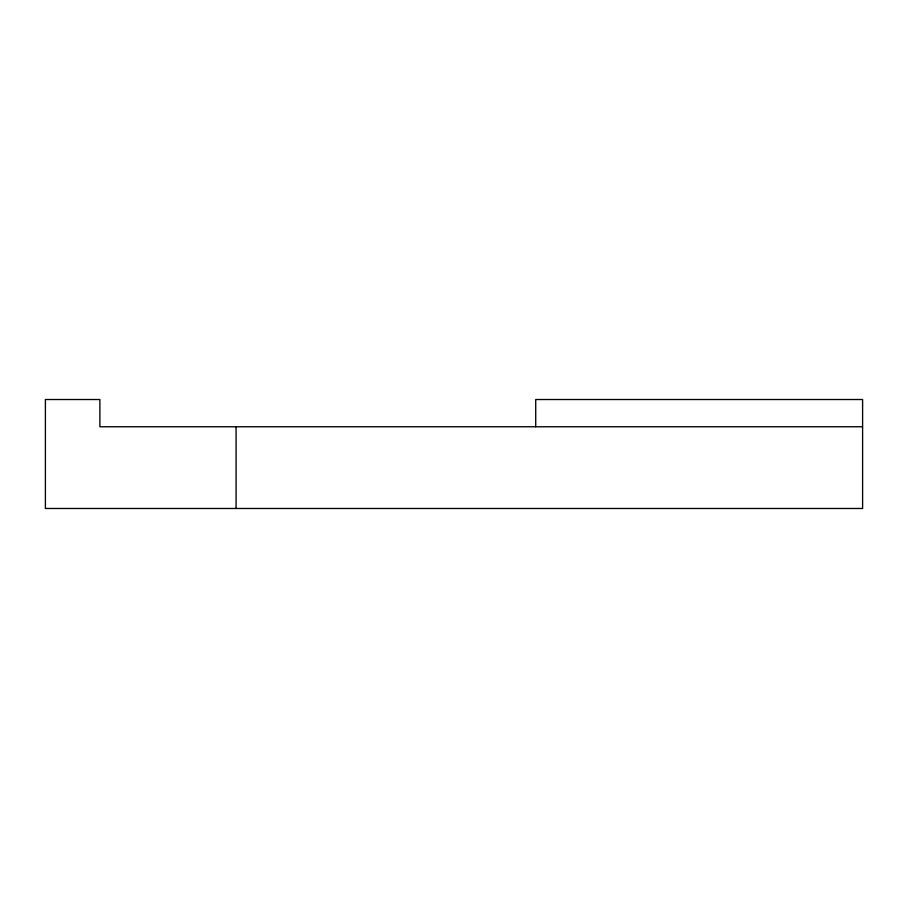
<?xml version="1.0" encoding="UTF-8"?>
<svg xmlns="http://www.w3.org/2000/svg" width="908" height="908" viewBox="0 0 908 908"><rect width="100%" height="100%" fill="white"/><g stroke="black" fill="none" stroke-linecap="round" stroke-linejoin="round"><path stroke-width="1.36" d="M862.6 426.76L99.88 426.76L99.88 399.52L45.4 399.52L45.4 508.48L862.6 508.48L862.6 399.52L535.72 399.52L535.72 426.76M236.08 426.76L236.08 508.48"/></g></svg>
